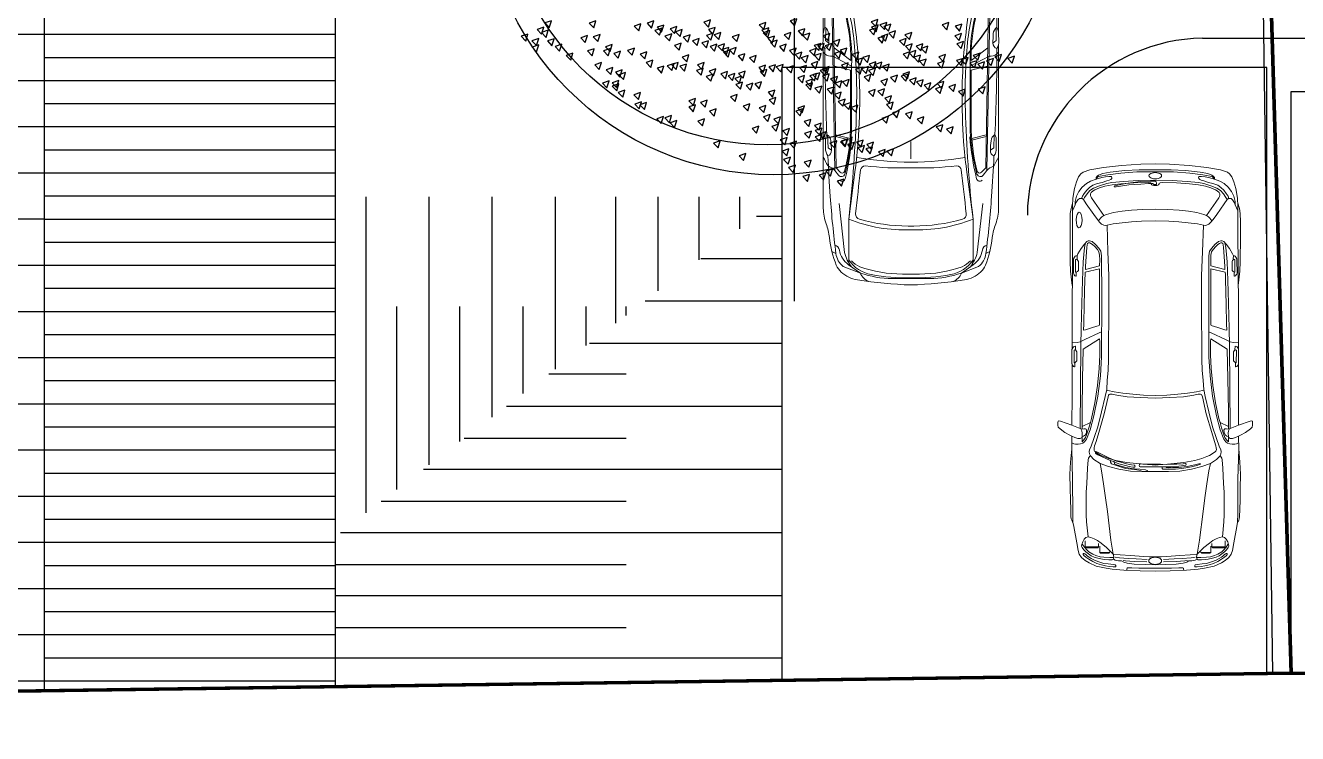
# Model space of a CAD drawing. Header units: millimetres. Extents: x 462666 to 1244237, y 2328025 to 3795663.
# Drawn here: x 881854 to 894965, y 3002213 to 3009515 of the extents above; entities that cross this region are included whole.
import ezdxf
from ezdxf.lldxf.tags import DXFTag

# ---------------------------------------------------------------- set-up
doc = ezdxf.new("R2010")
doc.units = ezdxf.units.MM
for name, color, linetype in [('MUR-POH', 64, 'Continuous'), ('MUR_POH', 64, 'Continuous'), ('MUR_REZ', 3, 'Continuous'), ('PLO_LIN', 6, 'Continuous')]:
    doc.layers.add(name, color=color, linetype=linetype)
doc.layers.add('P', color=250, linetype='Continuous', lineweight=100)
doc.layers.add('Srafy', color=8, linetype='Continuous', lineweight=5)
tags = doc.linetypes.add('DASHED', pattern=[0.75, 0.5, -0.25]).pattern_tags.tags
tags[6:7] = [DXFTag(74, 4), DXFTag(75, 0), DXFTag(340, '0'), DXFTag(46, 1.0), DXFTag(50, 0.0), DXFTag(44, 0.0), DXFTag(45, 0.0)]
tags[4:5] = [DXFTag(74, 4), DXFTag(75, 0), DXFTag(340, '0'), DXFTag(46, 1.0), DXFTag(50, 0.0), DXFTag(44, 0.0), DXFTag(45, 0.0)]

# ---------------------------------------------------------------- blocks, each defined once
blk = doc.blocks.new('VW Golf 5 d')
for p, q in [((3370, 713), (3370, 593)), ((3370, -713), (3370, -593))]:
    blk.add_line(p, q)
for points in [[(2107, 860), (2064, 977), (2061, 992), (2065, 1001), (2077, 1003), (2107, 1003), (2125, 999), (2145, 981), (2180, 932), (2209, 880), (2220, 860), (2234, 828), (2242, 798), (2244, 774), (2238, 761), (2221, 754), (2190, 753), (2163, 757), (2143, 767), (2139, 772), (2107, 860)], [(-589, 0), (-586, 148), (-573, 349), (-552, 533), (-526, 673), (-504, 744), (-486, 765), (-454, 789), (-404, 812), (-336, 831), (-236, 849), (-151, 852), (-98, 852), (99, 852), (487, 854), (901, 857), (1325, 857)], [(-529, 0), (-529, 164), (-520, 312), (-504, 465), (-489, 541), (-472, 583), (-461, 598), (-449, 610), (-432, 610), (-410, 667), (-387, 709), (-350, 752), (-305, 786), (-255, 811), (-201, 824), (-167, 825)], [(-220, 740), (-231, 754), (-233, 769), (-231, 782), (-217, 798), (-186, 817), (-167, 825), (-103, 852)], [(664, 856), (517, 872), (417, 875), (162, 878), (8, 878), (-77, 876), (-129, 867), (-184, 853), (-190, 851)], [(2289, 860), (2299, 838), (2302, 822), (2302, 794), (2300, 770), (2292, 746), (2277, 729), (2249, 707), (2155, 670), (2008, 631), (1808, 592), (1598, 565), (1402, 554), (789, 551), (361, 552), (312, 561), (279, 582), (241, 616), (212, 651), (204, 676), (205, 691), (212, 706), (238, 730), (285, 764), (340, 797), (358, 806)], [(396, 806), (406, 798), (417, 792), (510, 792), (520, 802), (528, 816)], [(1258, 857), (1255, 804), (1245, 773), (1221, 724), (1153, 578), (1142, 553)], [(1330, 823), (1340, 815), (1351, 808), (1444, 807), (1454, 817), (1463, 830)], [(1472, 857), (1796, 857), (2107, 860)], [(3611, 0), (3609, 154), (3602, 324), (3592, 443), (3582, 507), (3560, 609), (3526, 682), (3501, 722), (3470, 759), (3436, 784), (3398, 795), (3318, 809), (3150, 840), (3105, 848), (3015, 850), (2662, 853), (2350, 861), (2220, 860)], [(2350, 861), (2489, 873), (2610, 880), (2758, 877), (2877, 874), (2975, 871), (3048, 868), (3073, 866), (3087, 861), (3102, 854), (3105, 848)], [(-432, 610), (-448, 549), (-455, 514), (-460, 478), (-460, 464), (-458, 453), (-454, 449), (-447, 446), (-438, 448), (-428, 459), (-422, 473), (-413, 500), (-398, 548), (-387, 594), (-368, 644), (-345, 678), (-317, 706), (-284, 733), (-255, 751), (-232, 759)], [(44, 496), (46, 514), (42, 530), (32, 552), (14, 574), (-14, 596), (-68, 634), (-176, 710), (-220, 740), (-243, 728), (-279, 703), (-313, 673), (-339, 636), (-364, 574), (-385, 500), (-395, 447), (-407, 328), (-418, 176), (-422, 0)], [(-56, 528), (-194, 625), (-237, 656), (-252, 664), (-266, 666), (-279, 666), (-288, 664), (-294, 659), (-310, 640), (-322, 621), (-343, 573), (-359, 518), (-373, 445), (-384, 355), (-394, 219), (-396, 73), (-394, 50), (-391, 44), (-383, 40), (-374, 35), (-369, 27), (-367, 15), (-367, 0)], [(0, 0), (2, 140), (9, 245), (20, 341), (31, 435), (44, 496), (320, 487), (562, 478), (996, 478), (1264, 482), (1432, 482), (1537, 485), (1646, 495), (1737, 500), (1811, 515), (1968, 552), (2123, 592), (2233, 629), (2331, 663), (2358, 677), (2382, 679), (2401, 678), (2414, 672), (2423, 668), (2460, 633), (2500, 569), (2533, 482), (2561, 374), (2579, 255), (2585, 137), (2585, 0)], [(225, 718), (275, 729), (347, 735), (421, 741), (615, 749), (847, 756), (1108, 762), (1284, 765), (2139, 772), (2139, 772), (2139, 772)], [(2225, 754), (2276, 754), (2258, 734), (2232, 718), (2196, 705), (2132, 684), (2077, 668)], [(2121, 754), (2144, 754)], [(2226, 756), (2219, 738), (2206, 720), (2181, 709), (2159, 708), (2148, 713), (2144, 719), (2142, 736), (2146, 766)], [(3259, 692), (3104, 708), (3032, 711), (2797, 711), (2706, 705), (2550, 698), (2462, 690), (2447, 686), (2427, 673), (2423, 668)], [(3435, 434), (3368, 502), (3321, 558), (3296, 594), (3277, 629), (3265, 664), (3259, 692), (3265, 715), (3280, 733), (3309, 747), (3335, 757), (3353, 760), (3368, 752), (3392, 736), (3413, 715), (3434, 688), (3453, 660), (3467, 628), (3479, 590), (3489, 545), (3492, 519), (3494, 478), (3493, 444), (3489, 431), (3470, 426), (3447, 429), (3435, 434)], [(3298, 722), (3361, 722), (3361, 584), (3326, 584)], [(3470, 426), (3472, 469), (3468, 528), (3462, 569), (3450, 611), (3436, 644), (3413, 685), (3392, 706), (3364, 730), (3338, 748), (3327, 753)], [(3361, 722), (3370, 713)], [(-507, 0), (-505, 190), (-492, 356), (-475, 490), (-462, 566), (-457, 588), (-449, 599), (-432, 610)], [(-122, 0), (-118, 127), (-111, 246), (-102, 342), (-87, 429), (-67, 501), (-56, 528), (-42, 550), (-29, 563), (-16, 574), (0, 585)], [(1828, 0), (1822, 152), (1812, 290), (1797, 397), (1787, 444), (1786, 466), (1788, 476), (1796, 482), (1814, 486), (1988, 526), (2181, 582), (2273, 610), (2318, 626), (2340, 629), (2356, 630), (2366, 628), (2373, 626), (2379, 620), (2394, 599), (2417, 559), (2430, 531), (2450, 480), (2470, 407), (2492, 295), (2509, 127), (2516, 30), (2517, 0)], [(2500, 569), (2576, 553), (2710, 532), (2855, 511), (2995, 493), (3291, 456), (3417, 437), (3435, 434), (3444, 361), (3451, 255), (3460, 120), (3462, 61)], [(3355, 572), (3418, 572), (3418, 471), (3411, 471)], [(3361, 584), (3370, 593)], [(3418, 572), (3427, 564)], [(3418, 471), (3427, 479), (3427, 564)], [(1799, 0), (1797, 120), (1786, 232), (1776, 333), (1762, 424), (1749, 488), (1744, 502)], [(2508, 466), (2523, 428), (2535, 373), (2554, 276), (2561, 208), (2561, 155), (2559, 78), (2553, 72), (2542, 70), (2536, 74), (2536, 110), (2541, 113), (2544, 118), (2545, 133), (2544, 179), (2541, 241), (2531, 330), (2516, 409), (2505, 449), (2503, 460), (2503, 466), (2505, 467), (2508, 466)], [(3490, 84), (3485, 196), (3480, 279), (3473, 369), (3467, 413)], [(3489, 431), (3497, 412), (3504, 377), (3506, 348), (3520, 325), (3529, 288), (3538, 216), (3541, 103), (3545, 0)], [(2536, 110), (2535, 165), (2529, 242), (2522, 296), (2519, 315), (2513, 318), (2509, 318), (2505, 316), (2501, 312), (2503, 289), (2508, 224), (2509, 169), (2510, 113), (2509, 56), (2507, -14), (2507, -76)], [(3514, 87), (3513, 217), (3506, 306), (3503, 332)], [(3603, 294), (3588, 292), (3582, 290), (3577, 285), (3576, 274), (3577, 242), (3579, 169), (3579, 89), (3579, 0)], [(-589, 0), (-586, -148), (-573, -349), (-552, -533), (-526, -673), (-504, -744), (-486, -765), (-454, -789), (-404, -812), (-336, -831), (-236, -849), (-151, -852), (-98, -852), (99, -852), (487, -854), (901, -857), (1325, -857)], [(-529, 0), (-529, -164), (-520, -312), (-504, -465), (-489, -541), (-472, -583), (-461, -598), (-449, -610), (-432, -610), (-410, -667), (-387, -709), (-350, -752), (-305, -786), (-255, -811), (-201, -824), (-167, -825)], [(-507, 0), (-505, -190), (-492, -356), (-475, -490), (-462, -566), (-457, -588), (-449, -599), (-432, -610)], [(44, -496), (46, -514), (42, -530), (32, -552), (14, -574), (-14, -596), (-68, -634), (-176, -710), (-220, -740), (-243, -728), (-279, -703), (-313, -673), (-339, -636), (-364, -574), (-385, -500), (-395, -447), (-407, -328), (-418, -176), (-422, 0)], [(-375, -16), (-375, 12), (-377, 14), (-391, 14), (-404, 9), (-409, 1), (-412, -13), (-412, -48), (-406, -154), (-388, -302), (-364, -418), (-361, -421), (-357, -422), (-352, -421), (-351, -418), (-351, -403), (-371, -272), (-381, -147), (-386, -69), (-387, -28), (-386, -21), (-381, -18), (-377, -18), (-375, -16)], [(-56, -528), (-194, -625), (-237, -656), (-252, -664), (-266, -666), (-279, -666), (-288, -664), (-294, -659), (-310, -640), (-322, -621), (-343, -573), (-359, -518), (-373, -445), (-384, -355), (-394, -219), (-396, -73), (-394, -50), (-391, -44), (-383, -40), (-374, -35), (-369, -27), (-367, -15), (-367, 0)], [(-122, 0), (-118, -127), (-111, -246), (-102, -342), (-87, -429), (-67, -501), (-56, -528), (-42, -550), (-29, -563), (-16, -574), (0, -585)], [(0, 0), (2, -140), (9, -245), (20, -341), (31, -435), (44, -496), (320, -487), (562, -478), (996, -478), (1264, -482), (1432, -482), (1537, -485), (1646, -495), (1737, -500), (1811, -515), (1968, -552), (2123, -592), (2233, -629), (2331, -663), (2358, -677), (2382, -679), (2401, -678), (2414, -672), (2423, -668), (2460, -633), (2500, -569), (2533, -482), (2561, -374), (2579, -255), (2585, -137), (2585, 0)], [(1828, 0), (1822, -152), (1812, -290), (1797, -397), (1787, -444), (1786, -466), (1788, -476), (1796, -482), (1814, -486), (1988, -526), (2181, -582), (2273, -610), (2318, -626), (2340, -629), (2356, -630), (2366, -628), (2373, -626), (2379, -620), (2394, -599), (2417, -559), (2430, -531), (2450, -480), (2470, -407), (2492, -295), (2509, -127), (2516, -30), (2517, 0)], [(2507, -76), (2507, -113), (2506, -145), (2506, -154), (2507, -158), (2510, -161), (2515, -163), (2523, -164), (2531, -163), (2534, -155), (2535, -118), (2536, -22), (2536, 53), (2536, 74)], [(3462, 61), (3462, 0)], [(1799, 0), (1797, -120), (1786, -232), (1776, -333), (1762, -424), (1749, -488), (1744, -502)], [(3611, 0), (3609, -154), (3602, -324), (3592, -443), (3582, -507), (3560, -609), (3526, -682), (3501, -722), (3470, -759), (3436, -784), (3398, -795), (3318, -809), (3150, -840), (3105, -848), (3015, -850), (2662, -853), (2350, -861), (2220, -860)], [(2577, -75), (2566, -100), (2561, -160), (2555, -212), (2544, -304), (2518, -389), (2503, -418), (2485, -423), (2479, -426), (2472, -455), (2475, -461), (2489, -461), (2503, -451), (2519, -409), (2551, -307), (2564, -215), (2574, -146)], [(2500, -569), (2576, -553), (2710, -532), (2855, -511), (2995, -493), (3291, -456), (3417, -437), (3435, -434), (3444, -361), (3451, -255), (3460, -120), (3462, -61)], [(3462, -61), (3462, 0)], [(3490, -84), (3485, -196), (3480, -279), (3473, -369), (3467, -413)], [(3489, -431), (3497, -412), (3504, -377), (3506, -348), (3520, -325), (3529, -288), (3538, -216), (3541, -103), (3545, 0)], [(3514, -87), (3513, -217), (3506, -306), (3503, -332)], [(3603, -294), (3588, -292), (3582, -290), (3577, -285), (3576, -274), (3577, -242), (3579, -169), (3579, -89), (3579, 0)], [(2485, -423), (2503, -376), (2522, -307), (2531, -268), (2538, -229), (2538, -214), (2534, -209), (2527, -208), (2521, -210), (2518, -215), (2514, -243), (2503, -297), (2489, -353), (2476, -398), (2464, -433), (2433, -500), (2382, -603), (2381, -610), (2386, -614), (2393, -615), (2403, -609), (2412, -591), (2434, -546), (2453, -502), (2472, -455)], [(-432, -610), (-448, -549), (-455, -514), (-460, -478), (-460, -464), (-458, -453), (-454, -449), (-447, -446), (-438, -448), (-428, -459), (-422, -473), (-413, -500), (-398, -548), (-387, -594), (-368, -644), (-345, -678), (-317, -706), (-284, -733), (-255, -751), (-232, -759)], [(3435, -434), (3368, -502), (3321, -558), (3296, -594), (3277, -629), (3265, -664), (3259, -692), (3265, -715), (3280, -733), (3309, -747), (3335, -757), (3353, -760), (3368, -752), (3392, -736), (3413, -715), (3434, -688), (3453, -660), (3467, -628), (3479, -590), (3489, -545), (3492, -519), (3494, -478), (3493, -444), (3489, -431), (3470, -426), (3447, -429), (3435, -434)], [(3470, -426), (3472, -469), (3468, -528), (3462, -569), (3450, -611), (3436, -644), (3413, -685), (3392, -706), (3364, -730), (3338, -748), (3327, -753)], [(3355, -572), (3418, -572), (3418, -471), (3411, -471)], [(3418, -471), (3427, -479), (3427, -564)], [(2289, -860), (2299, -838), (2302, -822), (2302, -794), (2300, -770), (2292, -746), (2277, -729), (2249, -707), (2155, -670), (2008, -631), (1808, -592), (1598, -565), (1402, -554), (789, -551), (361, -552), (312, -561), (279, -582), (241, -616), (212, -651), (204, -676), (205, -691), (212, -706), (238, -730), (285, -764), (340, -797), (358, -806)], [(1258, -857), (1255, -804), (1245, -773), (1221, -724), (1153, -578), (1142, -553)], [(3298, -722), (3361, -722), (3361, -584), (3326, -584)], [(3361, -584), (3370, -593)], [(3418, -572), (3427, -564)], [(-220, -740), (-231, -754), (-233, -769), (-231, -782), (-217, -798), (-186, -817), (-167, -825), (-103, -852)], [(225, -718), (275, -729), (347, -735), (421, -741), (615, -749), (847, -756), (1108, -762), (1284, -765), (2139, -772), (2139, -772), (2139, -772)], [(2107, -860), (2064, -977), (2061, -992), (2065, -1001), (2077, -1003), (2107, -1003), (2125, -999), (2145, -981), (2180, -932), (2209, -880), (2220, -860), (2234, -828), (2242, -798), (2244, -774), (2238, -761), (2221, -754), (2190, -753), (2163, -757), (2143, -767), (2139, -772), (2107, -860)], [(2225, -754), (2276, -754), (2258, -734), (2232, -718), (2196, -705), (2132, -684), (2077, -668)], [(2121, -754), (2144, -754)], [(2226, -756), (2219, -738), (2206, -720), (2181, -709), (2159, -708), (2148, -713), (2144, -719), (2142, -736), (2146, -766)], [(3259, -692), (3104, -708), (3032, -711), (2797, -711), (2706, -705), (2550, -698), (2462, -690), (2447, -686), (2427, -673), (2423, -668)], [(3361, -722), (3370, -713)], [(664, -856), (517, -872), (417, -875), (162, -878), (8, -878), (-77, -876), (-129, -867), (-184, -853), (-190, -851)], [(396, -806), (406, -798), (417, -792), (510, -792), (520, -802), (528, -816)], [(1330, -823), (1340, -815), (1351, -808), (1444, -807), (1454, -817), (1463, -830)], [(1472, -857), (1796, -857), (2107, -860)], [(2350, -861), (2489, -873), (2610, -880), (2758, -877), (2877, -874), (2975, -871), (3048, -868), (3073, -866), (3087, -861), (3102, -854), (3105, -848)]]:
    blk.add_lwpolyline(points)
for points in [[(358, 806), (358, 817), (362, 825), (374, 832), (391, 841), (407, 842), (535, 843), (547, 840), (557, 836), (566, 827), (570, 817), (570, 813), (564, 813), (531, 813), (528, 816), (528, 820), (401, 820), (397, 817), (395, 812), (396, 806), (392, 805), (361, 806)], [(1292, 824), (1293, 835), (1297, 843), (1309, 850), (1326, 858), (1342, 859), (1470, 858), (1482, 855), (1492, 850), (1501, 841), (1505, 831), (1505, 827), (1498, 827), (1465, 827), (1463, 830), (1463, 835), (1336, 837), (1331, 834), (1329, 829), (1330, 823), (1326, 822), (1295, 823)], [(500, 719), (464, 573), (401, 572), (353, 574), (320, 580), (295, 596), (263, 624), (244, 646), (231, 662), (227, 675), (227, 686), (233, 697), (246, 702), (273, 705), (365, 712), (469, 718)], [(529, 721), (493, 573), (775, 573), (1044, 574), (1070, 574), (1079, 578), (1100, 645), (1122, 717), (1125, 738), (1061, 736), (860, 732), (602, 726), (551, 723)], [(1216, 573), (1321, 743), (1628, 748), (1953, 754), (2121, 754), (2077, 668), (2038, 656), (1876, 622), (1696, 595), (1521, 576), (1379, 571), (1242, 570)], [(3430, 731), (3430, 740), (3434, 743), (3439, 742), (3449, 735), (3466, 715), (3489, 684), (3512, 644), (3531, 600), (3545, 555), (3557, 511), (3564, 473), (3568, 432), (3566, 411), (3563, 407), (3552, 407), (3547, 413), (3542, 431), (3537, 485), (3531, 528), (3516, 581), (3498, 627), (3481, 660), (3468, 682), (3455, 698), (3443, 711), (3432, 724)], [(3430, -731), (3430, -740), (3434, -743), (3439, -742), (3449, -735), (3466, -715), (3489, -684), (3512, -644), (3531, -600), (3545, -555), (3557, -511), (3564, -473), (3568, -432), (3566, -411), (3563, -407), (3552, -407), (3547, -413), (3542, -431), (3537, -485), (3531, -528), (3516, -581), (3498, -627), (3481, -660), (3468, -682), (3455, -698), (3443, -711), (3432, -724)], [(500, -719), (464, -573), (401, -572), (353, -574), (320, -580), (295, -596), (263, -624), (244, -646), (231, -662), (227, -675), (227, -686), (233, -697), (246, -702), (273, -705), (365, -712), (469, -718)], [(529, -721), (493, -573), (775, -573), (1044, -574), (1070, -574), (1079, -578), (1100, -645), (1122, -717), (1125, -738), (1061, -736), (860, -732), (602, -726), (551, -723)], [(1216, -573), (1321, -743), (1628, -748), (1953, -754), (2121, -754), (2077, -668), (2038, -656), (1876, -622), (1696, -595), (1521, -576), (1379, -571), (1242, -570)], [(358, -806), (358, -817), (362, -825), (374, -832), (391, -841), (407, -842), (535, -843), (547, -840), (557, -836), (566, -827), (570, -817), (570, -813), (564, -813), (531, -813), (528, -816), (528, -820), (401, -820), (397, -817), (395, -812), (396, -806), (392, -805), (361, -806)], [(1292, -824), (1293, -835), (1297, -843), (1309, -850), (1326, -858), (1342, -859), (1470, -858), (1482, -855), (1492, -850), (1501, -841), (1505, -831), (1505, -827), (1498, -827), (1465, -827), (1463, -830), (1463, -835), (1336, -837), (1331, -834), (1329, -829), (1330, -823), (1326, -822), (1295, -823)]]:
    blk.add_lwpolyline(points, close=True)
for centre, major_axis, ratio, start_param, end_param in [((-466, 0), (-1.1, 65.7), 0.496054, 4.704136, 7.845729), ((3505, 0), (0, 66.4), 0.552154, 4.712389, 7.853982)]:
    blk.add_ellipse(centre, major_axis=major_axis, ratio=ratio, start_param=start_param, end_param=end_param)
at = {"extrusion": (0, 0, -1)}
for centre, major_axis, ratio, start_param, end_param in [((-466, 0), (-1.1, -65.7), 0.496054, 4.704136, 7.845729), ((3505, 0), (0, -66.4), 0.552154, 4.712389, 7.853982)]:
    blk.add_ellipse(centre, major_axis=major_axis, ratio=ratio, start_param=start_param, end_param=end_param, dxfattribs=at)
blk.add_ellipse((-10, -784), major_axis=(-80.5, 1.5), ratio=0.375783)
blk = doc.blocks.new('bmw plan')
at = {"layer": 'Srafy'}
h = blk.add_hatch(dxfattribs=at)
h.set_pattern_fill('ANSI31', color=256, scale=5, angle=135, style=0)
h.set_pattern_definition([(180, (909113.534, 2991635.811), (-3e-15, 15.875), [])])
h.paths.add_polyline_path([(916262, 2989517), (916301, 2989810, 0.457777), (916282, 2989831, 0.0233), (916262, 2989788, 0.047325), (916229, 2989472, 0.26674)])
h = blk.add_hatch(color=256, dxfattribs=at)
h.paths.add_polyline_path([(916361, 2989426), (916361, 2989456), (916331, 2989456, 0.414214)])
h.paths.add_polyline_path([(916391, 2989456, 0.414214), (916361, 2989486), (916361, 2989456)])
h = blk.add_hatch(dxfattribs=at)
h.set_pattern_fill('ANSI31', color=256, scale=5, angle=135, style=0)
h.set_pattern_definition([(180, (909113.534, 2987276.192), (-3e-15, -15.875), [])])
h.paths.add_polyline_path([(916301, 2989102), (916262, 2989395, 0.26674), (916229, 2989440, 0.047325), (916262, 2989124, 0.0233), (916282, 2989081, 0.457777)])
for p, q in [((918750, 2990248), (918881, 2990076)), ((918980, 2990077), (918940, 2990245)), ((919647, 2990233), (919686, 2990083)), ((919664, 2990233), (919703, 2990084)), ((920851, 2990270), (920871, 2990229)), ((916327, 2989456), (916395, 2989456)), ((916361, 2989490), (916361, 2989422)), ((919894, 2989456), (919716, 2989456)), ((918750, 2988664), (918881, 2988836)), ((918980, 2988835), (918940, 2988667)), ((919647, 2988679), (919686, 2988829)), ((919664, 2988679), (919703, 2988828)), ((920851, 2988642), (920871, 2988683))]:
    blk.add_line(p, q, dxfattribs=at)
at = {"layer": 'Srafy', "flags": 128}
for points in [[(918036, 2990300), (918064, 2990289, 0.34918), (918080, 2990294), (918181, 2990449, 0.4961), (918176, 2990463, 0.281306), (918092, 2990452), (917970, 2990305, -0.159599), (917885, 2990251, -8.826512)], [(918168, 2990428, 0.439373), (918102, 2990417), (918010, 2990308)], [(918537, 2990342, -0.123414), (918605, 2990359), (918677, 2990362, -0.169052), (918758, 2990342, -8.110958)], [(916777, 2990359, 0.108417), (916484, 2990274, 0.182375), (916398, 2990175), (916262, 2989788, 0.049787), (916229, 2989456, 3.4045)], [(916262, 2989788, -0.085669), (916357, 2989934, 0.038901), (916446, 2990046, -0.07753), (916573, 2990183, -0.162517), (916753, 2990248), (917469, 2990297, -0.173202), (917658, 2990244), (917720, 2990199)], [(916289, 2989842, 0.347722), (916316, 2989844, -0.014501), (916428, 2989939, -0.075198), (916646, 2990066, -0.051161), (917088, 2990191, -0.039104), (917534, 2990233), (917756, 2990242, -0.093196), (917803, 2990235, 14.044846)], [(916324, 2989895), (916412, 2990106, 0.078398), (916420, 2990139, -0.120983), (916436, 2990184, -0.165497), (916535, 2990264, -0.076853), (916666, 2990290, -0.819579), (916673, 2990263, 0.12078), (916552, 2990166, -8.735112)], [(916419, 2990008), (916537, 2990193, -0.124473), (916666, 2990290, -4.605746)], [(916677, 2990266, -0.035936), (917226, 2990318)], [(917885, 2990251, -0.076153), (917843, 2990247, 0.162877), (917803, 2990235, -12.398211)], [(917803, 2990235), (918401, 2990089, 0.036459), (918695, 2990040, 0.030723), (919390, 2990017, 0.021152), (920517, 2990097, 5.794424)], [(917843, 2990247), (918433, 2990114, 0.06467), (918937, 2990067, 4.61818)], [(917845, 2990256), (918436, 2990124, 0.057526), (918881, 2990076, 0.057526)], [(918036, 2990300), (918010, 2990308, 0.245059), (917992, 2990305, -4.855107)], [(918036, 2990300, 0.778398), (918036, 2990272, -0.26678), (918106, 2990204, -11.627223)], [(918108, 2990337), (918140, 2990337, -0.004166), (918538, 2990343, -0.004166)], [(918758, 2990342, -0.299522), (918701, 2990302, -0.024228), (918603, 2990305, -0.229), (918537, 2990342, -2.452124)], [(918720, 2990359), (920405, 2990359, -0.091008), (920563, 2990330, 0.063653), (920707, 2990295, -0.067992), (920990, 2990225, -0.113831), (921063, 2990174, -0.146132), (921142, 2990008, -0.030621), (921195, 2989456)], [(918757, 2990343, -0.009287), (919645, 2990322)], [(918794, 2990359), (918810, 2990342, -0.236877), (918836, 2990261), (918937, 2990067), (919539, 2990067, 0.067324), (920051, 2990137, 0.614394), (920064, 2990202), (920015, 2990239, -0.128755), (919971, 2990306, 0.260126), (919963, 2990313, -0.004172), (919878, 2990359, -4.405707)], [(919645, 2990322, -0.123414), (919713, 2990336), (919785, 2990336, -0.169052), (919865, 2990312, -8.110958)], [(919865, 2990312, -0.299522), (919806, 2990275, -0.024228), (919708, 2990282, -0.229), (919645, 2990322, -2.452124)], [(919865, 2990312, -0.004378), (920283, 2990287, -0.014932), (920871, 2990229, -0.197343), (921003, 2990154), (921072, 2989977), (920986, 2990099, 0.203278), (920835, 2990193, -0.30644), (920785, 2990240)], [(917546, 2989456), (917546, 2989521, -0.163701), (917720, 2990199, -0.376256), (917756, 2990209), (918388, 2990052, 0.06399), (918316, 2989456, -3.405281)], [(917690, 2989456), (917690, 2989600, -0.072581), (917762, 2990097, -0.231108), (917816, 2990155, -0.144825), (917886, 2990161), (918292, 2990055, -0.346064), (918318, 2990020, 0.056864), (918253, 2989456, -4.958645)], [(918980, 2990077), (919539, 2990077, 0.064264), (920026, 2990140, 0.064264)], [(920115, 2990190, -0.595448), (920100, 2990133, -0.04101), (919666, 2990063, 43.302012)], [(919987, 2990227), (920033, 2990184, -0.542982), (920026, 2990140, -0.564506)], [(920354, 2990197), (920860, 2990140, -0.115731), (921010, 2990066, -4.148629)], [(916388, 2989969, 0.079405), (916300, 2989456, 289.499466)], [(920517, 2990097), (920003, 2990029, -0.015144), (919717, 2989999, -0.020525), (919200, 2989984, -0.036733), (918388, 2990052, -3.21972)], [(919882, 2990014, -0.03805), (919929, 2989456, -12.003567)], [(920587, 2989456), (920587, 2989485, 0.068334), (920518, 2989987, 0.365826), (920460, 2990026, 0.003531), (920009, 2989975, 0.379071), (919967, 2989928, -0.036482), (919987, 2989456, 2.435231)], [(920517, 2990097, -0.105374), (920626, 2989456, -46.909162)], [(920517, 2990097), (920935, 2990097, -0.199654), (921010, 2990066, -5.899213)], [(920935, 2990097, -0.20328), (921088, 2989867, -0.051089), (921122, 2989456, -4.576105)], [(921083, 2989456), (921083, 2989544, 0.08604), (921007, 2989984, 0.098552), (920945, 2990070, 0.346193)], [(921072, 2989977, -0.083721), (921128, 2989650), (921128, 2989456)], [(921072, 2989977, -0.217075), (921159, 2989889, -4.485567)], [(916282, 2989831, -0.457777), (916301, 2989810), (916262, 2989517, -0.26674), (916229, 2989472, -3.044143)], [(916777, 2988553, -0.108417), (916484, 2988638, -0.182375), (916398, 2988737), (916262, 2989124, -0.049787), (916229, 2989456, -3.4045)], [(916388, 2988943, -0.079405), (916300, 2989456, -289.499466)], [(917546, 2989456), (917546, 2989391, 0.163701), (917720, 2988713, 0.376256), (917756, 2988703), (918388, 2988860, -0.06399), (918316, 2989456, 3.405281)], [(917690, 2989456), (917690, 2989312, 0.072581), (917762, 2988815, 0.231108), (917816, 2988757, 0.144825), (917886, 2988751), (918292, 2988857, 0.346064), (918318, 2988892, -0.056864), (918253, 2989456, 4.958645)], [(918720, 2988553), (920405, 2988553, 0.091008), (920563, 2988582, -0.063653), (920707, 2988617, 0.067992), (920990, 2988687, 0.113831), (921063, 2988738, 0.146132), (921142, 2988904, 0.030621), (921195, 2989456)], [(919882, 2988898, 0.03805), (919929, 2989456, 12.003567)], [(920587, 2989456), (920587, 2989427, -0.068334), (920518, 2988925, -0.365826), (920460, 2988886, -0.003531), (920009, 2988937, -0.379071), (919967, 2988984, 0.036482), (919987, 2989456, -2.435231)], [(920517, 2988815, 0.105374), (920626, 2989456, 46.909162)], [(920935, 2988815, 0.20328), (921088, 2989046, 0.051089), (921122, 2989456, 4.576105)], [(921083, 2989456), (921083, 2989368, -0.08604), (921007, 2988928, -0.098552), (920945, 2988842, -0.346193)], [(921072, 2988935, 0.083721), (921128, 2989262), (921128, 2989456)], [(916282, 2989081, 0.457777), (916301, 2989102), (916262, 2989395, 0.26674), (916229, 2989440, 3.044143)], [(916262, 2989124, 0.085669), (916357, 2988978, -0.038901), (916446, 2988866, 0.07753), (916573, 2988729, 0.162517), (916753, 2988664), (917469, 2988615, 0.173202), (917658, 2988668), (917720, 2988713)], [(916289, 2989070, -0.347722), (916316, 2989068, 0.014501), (916428, 2988973, 0.075198), (916646, 2988846, 0.051161), (917088, 2988721, 0.039104), (917534, 2988679), (917756, 2988670, 0.093196), (917803, 2988677, -14.044846)], [(916324, 2989017), (916412, 2988806, -0.078398), (916420, 2988773, 0.120983), (916436, 2988728, 0.165497), (916535, 2988648, 0.076853), (916666, 2988622, 0.819579), (916673, 2988649, -0.12078), (916552, 2988746, 8.735112)], [(920517, 2988815), (920003, 2988883, 0.015144), (919717, 2988913, 0.020525), (919200, 2988928, 0.036733), (918388, 2988860, 3.21972)], [(919865, 2988600, 0.004378), (920283, 2988625, 0.014932), (920871, 2988683, 0.197343), (921003, 2988758), (921072, 2988935), (920986, 2988813, -0.203278), (920835, 2988719, 0.30644), (920785, 2988672)], [(921072, 2988935, 0.217075), (921159, 2989023, 4.485567)], [(916419, 2988904), (916537, 2988719, 0.124473), (916666, 2988622, 4.605746)], [(917803, 2988677), (918401, 2988823, -0.036459), (918695, 2988872, -0.030723), (919390, 2988895, -0.021152), (920517, 2988815, -5.794424)], [(917843, 2988665), (918433, 2988798, -0.06467), (918937, 2988845, -4.61818)], [(917845, 2988656), (918436, 2988788, -0.057526), (918881, 2988836, -0.057526)], [(918794, 2988553), (918810, 2988570, 0.236877), (918836, 2988651), (918937, 2988845), (919539, 2988845, -0.067324), (920051, 2988775, -0.614394), (920064, 2988710), (920015, 2988673, 0.128755), (919971, 2988606, -0.260126), (919963, 2988599, 0.004172), (919878, 2988553, 4.405707)], [(918980, 2988835), (919539, 2988835, -0.064264), (920026, 2988772, -0.064264)], [(920115, 2988722, 0.595448), (920100, 2988779, 0.04101), (919666, 2988849, -43.302012)], [(920354, 2988715), (920860, 2988772, 0.115731), (921010, 2988846, 4.148629)], [(920517, 2988815), (920935, 2988815, 0.199654), (921010, 2988846, 5.899213)], [(917885, 2988661, 0.076153), (917843, 2988665, -0.162877), (917803, 2988677, 12.398211)], [(918036, 2988612), (918064, 2988623, -0.34918), (918080, 2988618), (918181, 2988463, -0.4961), (918176, 2988449, -0.281306), (918092, 2988460), (917970, 2988607, 0.159599), (917885, 2988661, 8.826512)], [(918036, 2988612, -0.778398), (918036, 2988640, 0.26678), (918106, 2988708, 11.627223)], [(919987, 2988685), (920033, 2988728, 0.542982), (920026, 2988772, 0.564506)], [(916677, 2988646, 0.035936), (917226, 2988594)], [(918036, 2988612), (918010, 2988604, -0.245059), (917992, 2988607, 4.855107)], [(918168, 2988484, -0.439373), (918102, 2988495), (918010, 2988604)], [(918108, 2988575), (918140, 2988575, 0.004166), (918538, 2988569, 0.004166)], [(918758, 2988570, 0.299522), (918701, 2988610, 0.024228), (918603, 2988607, 0.229), (918537, 2988570, 2.452124)], [(918537, 2988570, 0.123414), (918605, 2988553), (918677, 2988550, 0.169052), (918758, 2988570, 8.110958)], [(918757, 2988569, 0.009287), (919645, 2988590)], [(919865, 2988600, 0.299522), (919806, 2988637, 0.024228), (919708, 2988630, 0.229), (919645, 2988590, 2.452124)], [(919645, 2988590, 0.123414), (919713, 2988576), (919785, 2988576, 0.169052), (919865, 2988600, 8.110958)]]:
    blk.add_lwpolyline(points, format="xyb", dxfattribs=at)
for points in [[(916777, 2990359), (918014, 2990359)], [(917226, 2990318), (917994, 2990334)], [(917368, 2990263), (917788, 2990279), (917939, 2990277)], [(918030, 2990275), (920015, 2990239)], [(918064, 2990260), (919987, 2990227)], [(918123, 2990359), (918608, 2990359)], [(918701, 2990302), (918674, 2990336), (918544, 2990334)], [(919806, 2990275), (919781, 2990309), (919651, 2990314)], [(918030, 2988637), (920015, 2988673)], [(918064, 2988652), (919987, 2988685)], [(916777, 2988553), (918014, 2988553)], [(917226, 2988594), (917994, 2988578)], [(917368, 2988649), (917788, 2988633), (917939, 2988635)], [(918123, 2988553), (918608, 2988553)], [(918701, 2988610), (918674, 2988576), (918544, 2988578)], [(919806, 2988637), (919781, 2988603), (919651, 2988598)]]:
    blk.add_lwpolyline(points, dxfattribs=at)
at = {"layer": 'Srafy'}
for radius in [38.2, 29.7]:
    blk.add_circle((916361, 2989456), radius, dxfattribs=at)
blk = doc.blocks.new('strom podorys')
at = {"color": 1}
for points in [[(903390, 2872626), (903347, 2872567), (903414, 2872554)], [(904024, 2872671), (903981, 2872612), (904048, 2872599)], [(903273, 2872560), (903230, 2872501), (903297, 2872488)], [(903444, 2872544), (903401, 2872485), (903468, 2872472)], [(903861, 2872525), (903818, 2872466), (903885, 2872453)], [(903905, 2872607), (903862, 2872548), (903929, 2872535)], [(903508, 2872490), (903465, 2872430), (903532, 2872418)], [(903643, 2872381), (903600, 2872322), (903667, 2872309)], [(903717, 2872490), (903674, 2872430), (903741, 2872418)], [(903735, 2872407), (903691, 2872348), (903758, 2872335)], [(903808, 2872443), (903765, 2872383), (903832, 2872370)], [(903020, 2872255), (902977, 2872195), (903044, 2872182)], [(903238, 2872237), (903195, 2872178), (903262, 2872165)], [(903435, 2872272), (903392, 2872213), (903459, 2872200)], [(903608, 2872346), (903565, 2872287), (903632, 2872274)], [(903961, 2872237), (903918, 2872178), (903985, 2872165)], [(902659, 2872163), (902616, 2872104), (902683, 2872091)], [(902694, 2872119), (902651, 2872060), (902718, 2872047)], [(902750, 2872190), (902707, 2872131), (902774, 2872118)], [(902794, 2872199), (902751, 2872140), (902818, 2872127)], [(902829, 2872099), (902786, 2872040), (902853, 2872027)], [(902876, 2872172), (902833, 2872113), (902900, 2872100)], [(903011, 2872172), (902968, 2872113), (903035, 2872100)], [(903091, 2872163), (903048, 2872104), (903115, 2872091)], [(903164, 2872128), (903121, 2872069), (903188, 2872056)], [(903182, 2872228), (903139, 2872169), (903206, 2872156)], [(903229, 2872119), (903186, 2872060), (903253, 2872047)], [(903300, 2872119), (903256, 2872060), (903323, 2872047)], [(903464, 2872208), (903421, 2872148), (903488, 2872135)], [(903808, 2872099), (903765, 2872040), (903832, 2872027)], [(902694, 2872081), (902651, 2872022), (902718, 2872009)], [(902812, 2872064), (902769, 2872004), (902836, 2871991)], [(903120, 2872081), (903077, 2872022), (903144, 2872009)], [(903582, 2872037), (903539, 2871978), (903606, 2871965)], [(903599, 2871984), (903556, 2871925), (903623, 2871912)], [(903699, 2872081), (903656, 2872022), (903723, 2872009)], [(903020, 2871855), (902977, 2871796), (903044, 2871783)], [(903238, 2871911), (903195, 2871852), (903262, 2871839)], [(903238, 2871884), (903195, 2871825), (903262, 2871812)], [(903329, 2871902), (903286, 2871843), (903353, 2871830)], [(903399, 2871928), (903356, 2871869), (903423, 2871856)], [(903482, 2871946), (903439, 2871887), (903506, 2871874)], [(902341, 2871757), (902297, 2871698), (902364, 2871685)], [(902458, 2871766), (902415, 2871707), (902482, 2871694)], [(902568, 2871737), (902525, 2871678), (902592, 2871665)], [(902694, 2871776), (902651, 2871716), (902718, 2871703)], [(902759, 2871746), (902716, 2871687), (902783, 2871674)], [(902803, 2871811), (902760, 2871752), (902827, 2871739)], [(902859, 2871711), (902816, 2871652), (902883, 2871639)], [(902894, 2871793), (902851, 2871734), (902918, 2871721)], [(902929, 2871737), (902886, 2871678), (902953, 2871665)], [(902947, 2871828), (902904, 2871769), (902971, 2871756)], [(903094, 2871720), (903051, 2871661), (903118, 2871648)], [(903156, 2871811), (903112, 2871752), (903179, 2871739)], [(903934, 2871711), (903891, 2871652), (903958, 2871639)], [(901973, 2871684), (901930, 2871625), (901997, 2871612)], [(902100, 2871648), (902057, 2871589), (902124, 2871576)], [(902168, 2871639), (902125, 2871580), (902192, 2871567)], [(902322, 2871621), (902279, 2871562), (902346, 2871549)], [(902350, 2871640), (902307, 2871581), (902374, 2871568)], [(902415, 2871684), (902372, 2871625), (902439, 2871612)], [(902541, 2871676), (902498, 2871616), (902565, 2871604)], [(902668, 2871620), (902625, 2871561), (902691, 2871548)], [(902812, 2871667), (902769, 2871608), (902836, 2871595)], [(902929, 2871658), (902886, 2871599), (902953, 2871586)], [(903129, 2871620), (903086, 2871561), (903153, 2871548)], [(903229, 2871602), (903186, 2871543), (903253, 2871530)], [(903499, 2871593), (903456, 2871534), (903523, 2871521)], [(903626, 2871620), (903583, 2871561), (903650, 2871548)], [(903834, 2871667), (903791, 2871608), (903858, 2871595)], [(901736, 2871467), (901693, 2871408), (901760, 2871395)], [(902006, 2871532), (901963, 2871472), (902030, 2871460)], [(902315, 2871549), (902272, 2871490), (902339, 2871477)], [(902386, 2871539), (902343, 2871480), (902410, 2871467)], [(902406, 2871449), (902363, 2871390), (902430, 2871377)], [(902524, 2871449), (902480, 2871390), (902547, 2871377)], [(902531, 2871476), (902488, 2871417), (902555, 2871404)], [(902776, 2871485), (902733, 2871426), (902800, 2871413)], [(903056, 2871558), (903012, 2871499), (903079, 2871486)], [(903282, 2871558), (903239, 2871499), (903306, 2871486)], [(903382, 2871523), (903339, 2871464), (903406, 2871451)], [(901792, 2871440), (901749, 2871380), (901816, 2871367)], [(901818, 2871423), (901775, 2871364), (901842, 2871351)], [(901889, 2871405), (901846, 2871346), (901913, 2871333)], [(901936, 2871385), (901893, 2871326), (901960, 2871313)], [(902036, 2871405), (901993, 2871346), (902060, 2871333)], [(902144, 2871432), (902101, 2871373), (902168, 2871360)], [(902215, 2871432), (902172, 2871373), (902239, 2871360)], [(902288, 2871441), (902245, 2871381), (902312, 2871368)], [(902333, 2871349), (902289, 2871290), (902356, 2871277)], [(902468, 2871341), (902425, 2871281), (902492, 2871269)], [(902488, 2871367), (902445, 2871308), (902512, 2871295)], [(902576, 2871414), (902533, 2871355), (902600, 2871342)], [(902659, 2871441), (902616, 2871381), (902683, 2871368)], [(902694, 2871332), (902651, 2871273), (902718, 2871260)], [(902723, 2871432), (902680, 2871373), (902747, 2871360)], [(902785, 2871332), (902742, 2871273), (902809, 2871260)], [(903003, 2871323), (902960, 2871264), (903027, 2871251)], [(903326, 2871414), (903283, 2871355), (903350, 2871342)], [(901583, 2871205), (901540, 2871146), (901607, 2871133)], [(902132, 2871216), (902089, 2871156), (902156, 2871143)], [(902224, 2871267), (902181, 2871208), (902248, 2871195)], [(902378, 2871252), (902335, 2871193), (902402, 2871180)], [(902468, 2871270), (902425, 2871210), (902492, 2871197)], [(902488, 2871241), (902445, 2871182), (902512, 2871169)], [(902585, 2871267), (902542, 2871208), (902609, 2871195)], [(902859, 2871297), (902816, 2871237), (902883, 2871224)], [(902929, 2871305), (902886, 2871246), (902953, 2871233)], [(901257, 2871158), (901214, 2871099), (901281, 2871086)], [(901339, 2871123), (901296, 2871064), (901363, 2871051)], [(901357, 2871061), (901314, 2871002), (901381, 2870989)], [(901418, 2871114), (901375, 2871055), (901442, 2871042)], [(901636, 2871079), (901593, 2871020), (901660, 2871007)], [(901745, 2871079), (901702, 2871020), (901769, 2871007)], [(901853, 2871132), (901810, 2871073), (901877, 2871060)], [(901989, 2871106), (901946, 2871046), (902013, 2871033)], [(902024, 2871079), (901981, 2871020), (902048, 2871007)], [(902069, 2871170), (902026, 2871111), (902093, 2871098)], [(903255, 2871061), (903212, 2871002), (903279, 2870989)], [(903355, 2871106), (903312, 2871046), (903379, 2871033)], [(903373, 2871061), (903330, 2871002), (903397, 2870989)], [(903499, 2871114), (903456, 2871055), (903523, 2871042)], [(903564, 2871170), (903521, 2871111), (903588, 2871098)], [(901273, 2870935), (901230, 2870876), (901297, 2870863)], [(901364, 2870972), (901321, 2870913), (901388, 2870900)], [(901454, 2870991), (901411, 2870932), (901478, 2870919)], [(901518, 2871041), (901475, 2870982), (901542, 2870969)], [(901573, 2871036), (901530, 2870977), (901597, 2870964)], [(901601, 2871023), (901558, 2870964), (901625, 2870951)], [(901853, 2870935), (901810, 2870876), (901877, 2870863)], [(902053, 2870944), (902010, 2870885), (902077, 2870872)], [(902215, 2870953), (902172, 2870894), (902239, 2870881)], [(902559, 2870997), (902516, 2870938), (902583, 2870925)], [(902559, 2870962), (902516, 2870902), (902583, 2870889)], [(902694, 2870923), (902651, 2870864), (902718, 2870851)], [(902803, 2870953), (902760, 2870894), (902827, 2870881)], [(903120, 2870979), (903077, 2870920), (903144, 2870907)], [(903120, 2870970), (903077, 2870911), (903144, 2870898)], [(903194, 2870988), (903151, 2870929), (903218, 2870916)], [(903300, 2871023), (903256, 2870964), (903323, 2870951)], [(900786, 2870810), (900743, 2870751), (900810, 2870738)], [(900894, 2870836), (900851, 2870777), (900918, 2870764)], [(900895, 2870797), (900852, 2870738), (900919, 2870725)], [(901012, 2870900), (900969, 2870841), (901036, 2870828)], [(901013, 2870809), (900970, 2870750), (901037, 2870737)], [(901075, 2870909), (901032, 2870850), (901099, 2870837)], [(901148, 2870788), (901105, 2870729), (901172, 2870716)], [(901174, 2870909), (901131, 2870850), (901198, 2870837)], [(901709, 2870826), (901666, 2870767), (901733, 2870754)], [(901780, 2870853), (901737, 2870794), (901804, 2870781)], [(901853, 2870870), (901810, 2870811), (901877, 2870798)], [(901898, 2870826), (901854, 2870767), (901921, 2870754)], [(901989, 2870879), (901946, 2870820), (902013, 2870807)], [(902268, 2870897), (902225, 2870838), (902292, 2870825)], [(902768, 2870826), (902724, 2870767), (902791, 2870754)], [(902838, 2870915), (902795, 2870855), (902862, 2870842)], [(902876, 2870862), (902833, 2870802), (902900, 2870790)], [(902894, 2870906), (902851, 2870847), (902918, 2870834)], [(903038, 2870897), (902995, 2870838), (903062, 2870825)], [(900695, 2870709), (900652, 2870650), (900719, 2870637)], [(901283, 2870735), (901240, 2870676), (901307, 2870663)], [(901457, 2870762), (901414, 2870703), (901481, 2870690)], [(901483, 2870709), (901440, 2870650), (901507, 2870637)], [(901592, 2870779), (901549, 2870720), (901616, 2870707)], [(901601, 2870718), (901558, 2870658), (901625, 2870646)], [(901927, 2870691), (901884, 2870632), (901951, 2870619)], [(902089, 2870688), (902045, 2870629), (902112, 2870616)], [(902233, 2870771), (902190, 2870711), (902256, 2870698)], [(902322, 2870719), (902279, 2870660), (902346, 2870647)], [(902424, 2870762), (902381, 2870703), (902448, 2870690)], [(902450, 2870688), (902407, 2870629), (902474, 2870616)], [(902568, 2870718), (902525, 2870658), (902592, 2870646)], [(901210, 2870574), (901167, 2870514), (901234, 2870502)], [(901239, 2870609), (901196, 2870550), (901263, 2870537)], [(901319, 2870644), (901275, 2870585), (901342, 2870572)], [(902297, 2870553), (902254, 2870494), (902321, 2870481)], [(902603, 2870627), (902560, 2870567), (902627, 2870554)], [(902685, 2870544), (902642, 2870485), (902709, 2870472)], [(902703, 2870653), (902660, 2870594), (902727, 2870581)], [(902938, 2870582), (902895, 2870523), (902962, 2870510)], [(903138, 2870562), (903095, 2870503), (903162, 2870490)], [(903173, 2870635), (903130, 2870576), (903197, 2870563)], [(903326, 2870618), (903283, 2870559), (903350, 2870546)], [(900299, 2870465), (900256, 2870406), (900323, 2870393)], [(900787, 2870465), (900743, 2870406), (900810, 2870393)], [(900913, 2870509), (900870, 2870450), (900937, 2870437)], [(901013, 2870474), (900970, 2870415), (901037, 2870402)], [(901139, 2870491), (901096, 2870432), (901163, 2870419)], [(901601, 2870409), (901558, 2870350), (901625, 2870337)], [(901709, 2870465), (901666, 2870406), (901733, 2870393)], [(901836, 2870444), (901793, 2870385), (901860, 2870372)], [(902747, 2870483), (902704, 2870423), (902771, 2870410)], [(902838, 2870444), (902795, 2870385), (902862, 2870372)], [(903011, 2870453), (902968, 2870394), (903035, 2870381)], [(900316, 2870292), (900273, 2870232), (900340, 2870219)], [(900416, 2870374), (900373, 2870315), (900440, 2870302)], [(900578, 2870365), (900535, 2870306), (900602, 2870293)], [(900587, 2870318), (900544, 2870259), (900611, 2870246)], [(900687, 2870356), (900644, 2870297), (900710, 2870284)], [(901636, 2870356), (901593, 2870297), (901660, 2870284)], [(901798, 2870292), (901755, 2870232), (901821, 2870219)], [(899925, 2870200), (899882, 2870141), (899949, 2870128)], [(900451, 2870221), (900408, 2870162), (900475, 2870149)], [(900595, 2870148), (900552, 2870088), (900619, 2870075)], [(900722, 2870174), (900679, 2870115), (900746, 2870102)], [(900813, 2870209), (900770, 2870150), (900837, 2870137)], [(900857, 2870209), (900814, 2870150), (900881, 2870137)], [(902062, 2870200), (902019, 2870141), (902086, 2870128)], [(902350, 2870247), (902307, 2870188), (902374, 2870175)], [(899899, 2870101), (899856, 2870041), (899923, 2870028)], [(899955, 2870101), (899912, 2870041), (899979, 2870028)], [(900055, 2870065), (900012, 2870006), (900079, 2869993)], [(900152, 2870065), (900109, 2870006), (900176, 2869993)], [(900299, 2870056), (900256, 2869997), (900323, 2869984)], [(900769, 2870039), (900726, 2869980), (900793, 2869967)], [(900848, 2870101), (900805, 2870041), (900872, 2870028)], [(900869, 2870074), (900826, 2870015), (900893, 2870002)], [(900957, 2870056), (900914, 2869997), (900981, 2869984)], [(901104, 2870130), (901061, 2870071), (901128, 2870058)], [(901166, 2870056), (901123, 2869997), (901190, 2869984)], [(901213, 2870083), (901170, 2870024), (901237, 2870011)], [(901439, 2870065), (901396, 2870006), (901463, 2869993)], [(901501, 2870121), (901458, 2870062), (901525, 2870049)], [(901574, 2870112), (901531, 2870053), (901598, 2870040)], [(899808, 2869948), (899765, 2869889), (899832, 2869876)], [(899925, 2869974), (899882, 2869915), (899949, 2869902)], [(899964, 2869921), (899920, 2869862), (899987, 2869849)]]:
    blk.add_lwpolyline(points, close=True, dxfattribs=at)

msp = doc.modelspace()

# ---------------------------------------------------------------- hatches: boundary and pattern name
at = {"layer": 'MUR-POH'}
h = msp.add_hatch(dxfattribs=at)
h.set_pattern_fill('ANSI31', color=1, scale=150, angle=-45, style=0)
h.paths.add_polyline_path([(882046.8, 3002654.1), (882046.8, 3014842.5), (879046.8, 3014842.5), (879046.8, 3009842.5), (881661.9, 3007227.3), (879046.8, 3004612.2), (879046.8, 3002612)])
h = msp.add_hatch(dxfattribs=at)
h.set_pattern_fill('ANSI31', color=1, scale=75, angle=-45, style=0)
h.paths.add_polyline_path([(885046.8, 3009842.5), (885046.8, 3014842.5), (882046.8, 3014842.5), (882046.8, 3002654.1), (885046.8, 3002696.2)])

# ---------------------------------------------------------------- linework, layer by layer
at = {"layer": 'MUR-POH', "color": 1}
for points in [[(894650.2, 3002831.1), (894650.2, 3009082.1), (889650.2, 3009082.1), (889650.2, 3002760.9)], [(894900.2, 3002834.6), (894900.2, 3008834.6), (897900.2, 3008834.6), (897900.2, 3002834.6), (894900.2, 3002834.6)]]:
    msp.add_lwpolyline(points, dxfattribs=at)
at = {"layer": 'MUR-POH', "color": 252}
for points in [[(885364.4, 3004487.9), (885364.4, 3007746.4)], [(886014.9, 3004982.5), (886014.9, 3007746.4)], [(886665.4, 3005477.1), (886665.4, 3007746.4)], [(887315.9, 3005971.6), (887315.9, 3007746.4)], [(887940, 3006446.1), (887940, 3007746.4)], [(888377.2, 3006778.5), (888377.2, 3007746.4)], [(888799, 3007099.3), (888799, 3007746.4)], [(889217.3, 3007417.3), (889217.3, 3007746.4)], [(889388.9, 3007547.8), (889650.2, 3007547.8)], [(888813.9, 3007110.6), (889650.2, 3007110.6)], [(888242.4, 3006676.1), (889650.2, 3006676.1)], [(885681.7, 3004729.2), (885681.7, 3006615.8)], [(886332.2, 3005223.8), (886332.2, 3006615.8)], [(886982.7, 3005718.3), (886982.7, 3006615.8)], [(887633.2, 3006212.9), (887633.2, 3006615.8)], [(888044, 3006525.2), (888044, 3006615.8)], [(887667.4, 3006238.9), (889650.2, 3006238.9)], [(887250, 3005921.5), (888046.9, 3005921.5)], [(886811.8, 3005588.4), (889650.2, 3005588.4)], [(886377.2, 3005258), (888046.9, 3005258)], [(885956.2, 3004937.9), (889650.2, 3004937.9)], [(885521.6, 3004607.5), (888046.9, 3004607.5)], [(885100.6, 3004287.4), (889650.2, 3004287.4)], [(885046.8, 3003957), (888046.9, 3003957)], [(885046.8, 3003636.9), (889650.2, 3003636.9)], [(885046.8, 3003306.5), (888046.9, 3003306.5)], [(885046.8, 3002993.8), (889650.2, 3002993.8)]]:
    msp.add_lwpolyline(points, dxfattribs=at)
at = {"layer": 'MUR-POH', "color": 1}
for centre, radius in [((889564.2, 3010971.3), 2996.1), ((889564.2, 3010971.3), 2996.1), ((889506.7, 3011012.2), 2729.6), ((889506.7, 3011012.2), 2729.6)]:
    msp.add_circle(centre, radius, dxfattribs=at)
at = {"layer": 'MUR_POH', "color": 8, "linetype": 'DASHED', "ltscale": 250}
for p, q in [((889780.4, 3006671.6), (889780.4, 3011671.6)), ((893985.6, 3009383.6), (897880.4, 3009383.6))]:
    msp.add_line(p, q, dxfattribs=at)
at = {"layer": 'MUR_POH', "flags": 128}
msp.add_lwpolyline([(882046.8, 3014842.5), (882046.8, 3002654.1)], dxfattribs=at)
at = {"layer": 'MUR_POH', "color": 8, "linetype": 'DASHED', "ltscale": 250}
msp.add_arc((894018.6, 3007545.7), 1838.2, 91.02886, 179.57385, dxfattribs=at)
at = {"layer": 'MUR_REZ'}
msp.add_lwpolyline([(885046.8, 3009842.5), (885046.8, 3002696.2), (879046.8, 3002612), (879046.8, 3004612.2), (867203.7, 3004612.2), (867203.7, 3009842.5), (879046.8, 3009842.5)], dxfattribs=at)
at = {"layer": 'P', "color": 252, "linetype": 'Continuous'}
for p, q in [((894540.2, 3014842.5), (894900.2, 3002834.6)), ((894900.2, 3002834.6), (894540.2, 3014842.5)), ((894900.2, 3002834.6), (861695.6, 3002368.3)), ((861695.6, 3002368.3), (894900.2, 3002834.6)), ((894900.2, 3002834.6), (940078, 3002212.5)), ((940078, 3002212.5), (894900.2, 3002834.6))]:
    msp.add_line(p, q, dxfattribs=at)
at = {"layer": 'P', "color": 1, "linetype": 'Continuous'}
msp.add_lwpolyline([(894900.2, 3002834.6), (861695.6, 3002368.3), (842481.4, 3002361.3), (842357.4, 3014682.8), (860133.3, 3014842.5), (894540.2, 3014842.5), (894900.2, 3002834.6)], dxfattribs=at)
at = {"layer": 'PLO_LIN', "color": 5}
msp.add_lwpolyline([(894540.2, 3014842.5), (894708.8, 3002831.9)], dxfattribs=at)

# ---------------------------------------------------------------- block references
at = {"layer": 'MUR-POH', "color": 6, "rotation": 324.5434120250965}
msp.add_blockref('strom podorys', (-1510726, 1193660.8), dxfattribs=at)
at = {"layer": 'MUR-POH', "color": 1, "rotation": 270}
msp.add_blockref('bmw plan', (-2098475.6, 3928033.7), dxfattribs=at)
at = {"layer": 'Srafy', "rotation": 270}
msp.add_blockref('VW Golf 5 d', (893498.3, 3007498.7), dxfattribs=at)
msp.add_blockref('VW Golf 5 d', (893498.3, 3007498.7), dxfattribs=at)

doc.saveas('drawing.dxf')
